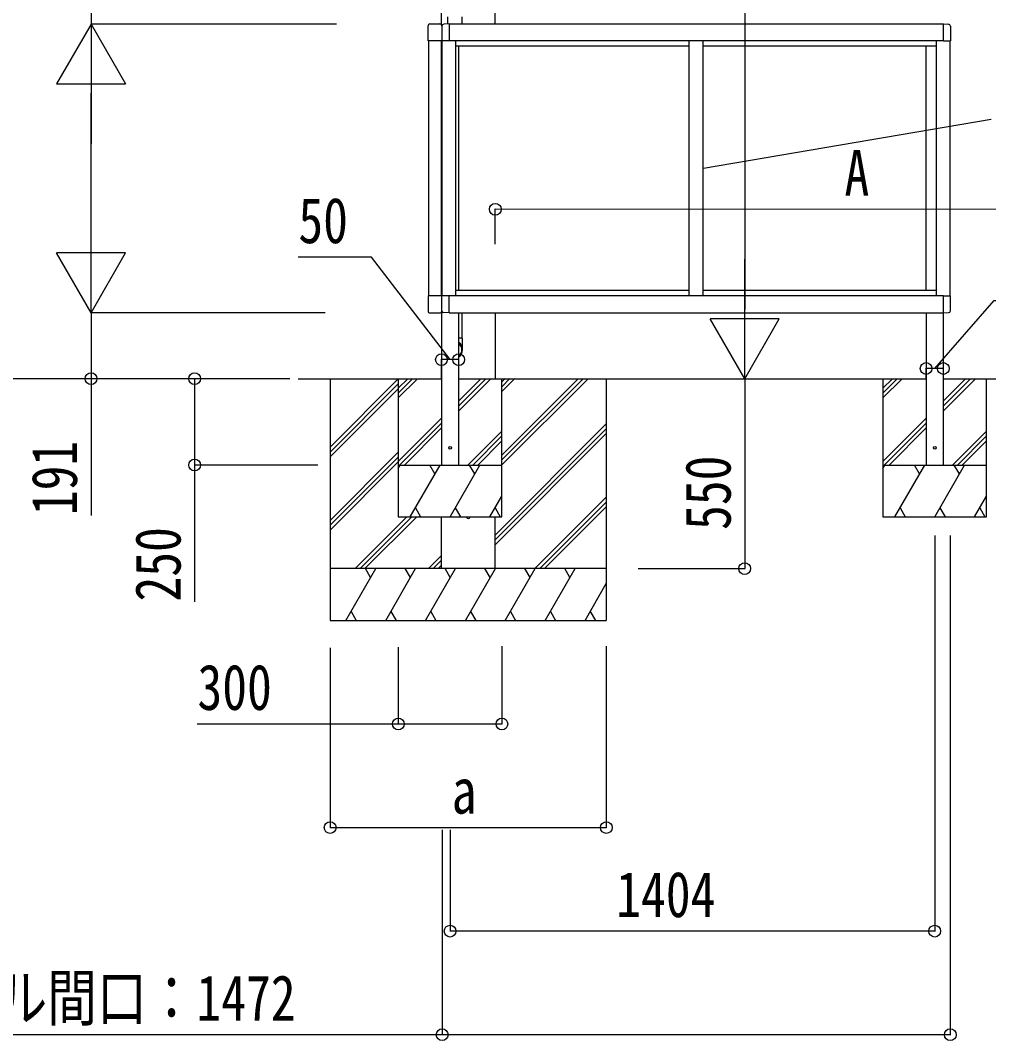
# Model space of a CAD drawing. Units: millimetres, scale not verified. Extents: x -16820 to 16820, y -11880 to 11880.
# Drawn here: x -14437 to -11632, y -6775 to -3820 of the extents above; entities that cross this region are included whole.
import ezdxf
from ezdxf.enums import TextEntityAlignment as Align

# ---------------------------------------------------------------- set-up
doc = ezdxf.new("R2010")
doc.units = ezdxf.units.MM
doc.header["$LTSCALE"] = 40
for name, color, linetype in [('0-4_YKK_13', 4, 'Continuous'), ('0-5_YKK_A1', 4, 'Continuous'), ('0-6_YKK_D', 6, 'Continuous')]:
    doc.layers.add(name, color=color, linetype=linetype)
doc.styles.add('ＭＳ ゴシック', font='')
doc.styles.get('ＭＳ ゴシック').set_extended_font_data('MS Gothic')

msp = doc.modelspace()

# ---------------------------------------------------------------- linework, layer by layer
at = {"layer": '0-4_YKK_13'}
for p, q in [((-13200.34, -3810.38), (-13200.34, -3831.01)), ((-13158.34, -3810.38), (-13158.34, -3831.25)), ((-13256.5, -3879.76), (-13256.5, -3836.06)), ((-13251, -3830.56), (-13222, -3830.56)), ((-13216.5, -3836.06), (-13216.5, -3879.76)), ((-13216, -3836.85), (-13216, -3879.76)), ((-13195.5, -3830.57), (-13210.79, -3831.36)), ((-13195.5, -3830.57), (-13195.5, -3879.76)), ((-11763.5, -3879.76), (-11763.5, -3830.56)), ((-11763.5, -3830.56), (-11748.21, -3831.36)), ((-11743, -3836.85), (-11743, -3879.76)), ((-13216, -3844.06), (-13216.5, -3844.06)), ((-13216.5, -3879.76), (-13256.5, -3879.76)), ((-13216, -3879.06), (-13216.5, -3879.06)), ((-13195.5, -3879.76), (-13216, -3879.76)), ((-11763.5, -3879.76), (-11743, -3879.76)), ((-13256.5, -4618.36), (-13256.5, -4662.06)), ((-13216.5, -4618.36), (-13256.5, -4618.36)), ((-13216.5, -4662.06), (-13216.5, -4618.36)), ((-13216, -4619.18), (-13216.5, -4619.18)), ((-13195.5, -4618.36), (-13216, -4618.36)), ((-13216, -4661.27), (-13216, -4618.36)), ((-13195.5, -4667.56), (-13195.5, -4618.36)), ((-11763.5, -4667.56), (-11763.5, -4618.36)), ((-11763.5, -4618.36), (-11743, -4618.36)), ((-11743, -4661.27), (-11743, -4618.36)), ((-13251, -4667.56), (-13222, -4667.56)), ((-13216, -4654.18), (-13216.5, -4654.18)), ((-13195.5, -4667.56), (-13210.79, -4666.76)), ((-13158.34, -4667.25), (-13158.34, -4740.88)), ((-11763.5, -4667.56), (-11748.21, -4666.76)), ((-13156.34, -4740.88), (-13167.5, -4740.88)), ((-13156.34, -4774.64), (-13156.34, -4740.88))]:
    msp.add_line(p, q, dxfattribs=at)
for centre in [(-13192.5, -5058.06), (-11788.5, -5058.06)]:
    msp.add_circle(centre, 4, dxfattribs=at)
for centre, radius, start, end in [((-13251, -3836.06), 5.5, 90, 180), ((-13222, -3836.06), 5.5, 0, 90), ((-13210.5, -3836.85), 5.5, 93, 180), ((-11748.5, -3836.85), 5.5, 0, 87), ((-13251, -4662.06), 5.5, 180, 270), ((-13222, -4662.06), 5.5, 270, 0), ((-13210.5, -4661.27), 5.5, 180, 267), ((-11748.5, -4661.27), 5.5, 273, 0), ((-13139.75, -5258), 5, 180.68269, 359.31731)]:
    msp.add_arc(centre, radius, start, end, dxfattribs=at)
for centre, major_axis, ratio, start_param, end_param in [((-13179.34, -4772.9), (-23, 0), 0.996195, 3.1415927, 4.1714744), ((-13179.34, -4774.64), (-23, 0), 0.996195, 3.1415927, 4.1714744), ((-13179.34, -4774.64), (21, 0), 0.996195, 5.3115626, 7.254808), ((-13179.34, -4774.64), (0, -23.43), 0.981806, 0.5409146, 1.5707963)]:
    msp.add_ellipse(centre, major_axis=major_axis, ratio=ratio, start_param=start_param, end_param=end_param, dxfattribs=at)
at = {"layer": '0-5_YKK_A1'}
for p, q in [((-13062, -3831.25), (-13062, -2729.06)), ((-13217.5, -3833.09), (-13217.5, -2749.72)), ((-11763.5, -3831.06), (-13195.5, -3831.06)), ((-13255.5, -3879.76), (-13255.5, -4618.48)), ((-13217.5, -4618.36), (-13217.5, -3879.76)), ((-13215.5, -4618.36), (-13215.5, -3879.76)), ((-11763.5, -3879.56), (-13195.5, -3879.56)), ((-13175.5, -4618.56), (-13175.5, -3879.56)), ((-12499.5, -3895.06), (-13175.5, -3895.06)), ((-13167.5, -4603.06), (-13167.5, -3895.06)), ((-12499.5, -4618.56), (-12499.5, -3879.56)), ((-12459.5, -4618.56), (-12459.5, -3879.56)), ((-11783.5, -3895.06), (-12459.5, -3895.06)), ((-11813.5, -4603.06), (-11813.5, -3895.06)), ((-11783.5, -4618.56), (-11783.5, -3879.56)), ((-11743.5, -4618.36), (-11743.5, -3879.76)), ((-12499.5, -4603.06), (-13175.5, -4603.06)), ((-11783.5, -4603.06), (-12459.5, -4603.06)), ((-11763.5, -4618.56), (-13195.5, -4618.56)), ((-13217.5, -4665.41), (-13217.5, -5108.06)), ((-13195.5, -4667.06), (-11763.5, -4667.06)), ((-13167.5, -5108.06), (-13167.5, -4667.25)), ((-13062, -4667.06), (-13062, -4858.06)), ((-11813.5, -4667.25), (-11813.5, -5108.06)), ((-11763.5, -5108.06), (-11763.5, -4667.25)), ((-13632.63, -4858.06), (-13217.5, -4858.06)), ((-13540, -4858), (-13540, -5558)), ((-13540, -5056.35), (-13342.5, -4858.85)), ((-13540, -5070.49), (-13342.5, -4872.99)), ((-13342.5, -4858.06), (-13342.5, -5258.06)), ((-13342.5, -4885.41), (-13315.15, -4858.06)), ((-13342.5, -4899.55), (-13301.01, -4858.06)), ((-13342.5, -4913.69), (-13286.87, -4858.06)), ((-13167.5, -4858.06), (-11813.5, -4858.06)), ((-13167.5, -4950.82), (-13074.74, -4858.06)), ((-13167.5, -4936.68), (-13088.88, -4858.06)), ((-13167.5, -4922.54), (-13103.02, -4858.06)), ((-13042.5, -4895.5), (-13005, -4858)), ((-13042.5, -4881.36), (-13019.14, -4858)), ((-13042.5, -4867.21), (-13033.29, -4858)), ((-13042.5, -5107.63), (-12792.93, -4858.06)), ((-13042.5, -5093.49), (-12807.07, -4858.06)), ((-13042.5, -5079.35), (-12821.21, -4858.06)), ((-13042.5, -5258.06), (-13042.5, -4858.06)), ((-12740, -4858), (-12740, -5558)), ((-11938.5, -4858.06), (-11938.5, -5258.06)), ((-11938.5, -4885.41), (-11911.15, -4858.06)), ((-11938.5, -4899.55), (-11897.01, -4858.06)), ((-11938.5, -4913.69), (-11882.87, -4858.06)), ((-11763.5, -4858.06), (-10666.56, -4858.06)), ((-11763.5, -4950.82), (-11670.74, -4858.06)), ((-11763.5, -4936.68), (-11684.88, -4858.06)), ((-11763.5, -4922.54), (-11699.02, -4858.06)), ((-11638.5, -5258.06), (-11638.5, -4858.06)), ((-13540, -5084.63), (-13342.5, -4887.13)), ((-13342.5, -5097.54), (-13217.5, -4972.54)), ((-13338.88, -5108.06), (-13217.5, -4986.68)), ((-13062, -5310.98), (-12740, -4988.98)), ((-11938.5, -5097.54), (-11813.5, -4972.54)), ((-11934.88, -5108.06), (-11813.5, -4986.68)), ((-13324.74, -5108.06), (-13217.5, -5000.82)), ((-13140.89, -5108.06), (-13042.5, -5009.67)), ((-13062, -5325.12), (-12740, -5003.12)), ((-13062, -5339.26), (-12740, -5017.26)), ((-11920.74, -5108.06), (-11813.5, -5000.82)), ((-11736.89, -5108.06), (-11638.5, -5009.67)), ((-13126.75, -5108.06), (-13042.5, -5023.81)), ((-13112.61, -5108.06), (-13042.5, -5037.95)), ((-11722.75, -5108.06), (-11638.5, -5023.81)), ((-11708.61, -5108.06), (-11638.5, -5037.95)), ((-13540, -5268.48), (-13342.5, -5070.98)), ((-13540, -5282.62), (-13342.5, -5085.12)), ((-13540, -5296.76), (-13342.5, -5099.26)), ((-13342.5, -5117.87), (-13336.83, -5108.06)), ((-13342.5, -5108.06), (-13042.5, -5108.06)), ((-13307.97, -5258.06), (-13221.36, -5108.06)), ((-13236.37, -5134.04), (-13251.37, -5108.06)), ((-13192.5, -5258.06), (-13105.89, -5108.06)), ((-13120.9, -5134.04), (-13135.9, -5108.06)), ((-11938.5, -5117.87), (-11932.83, -5108.06)), ((-11938.5, -5108.06), (-11638.5, -5108.06)), ((-11903.97, -5258.06), (-11817.36, -5108.06)), ((-11832.37, -5134.04), (-11847.37, -5108.06)), ((-11788.5, -5258.06), (-11701.89, -5108.06)), ((-11716.9, -5134.04), (-11731.9, -5108.06)), ((-13077.03, -5258.06), (-13042.5, -5198.26)), ((-11673.03, -5258.06), (-11638.5, -5198.26)), ((-12946.89, -5408), (-12740, -5201.11)), ((-12932.75, -5408), (-12740, -5215.25)), ((-12918.61, -5408), (-12740, -5229.39)), ((-13467.39, -5408), (-13317.45, -5258.06)), ((-13453.25, -5408), (-13303.31, -5258.06)), ((-13439.11, -5408), (-13289.17, -5258.06)), ((-13342.5, -5258.06), (-13042.5, -5258.06)), ((-13292.97, -5232.08), (-13277.97, -5258.06)), ((-13217.5, -5408), (-13217.5, -5258.06)), ((-13177.5, -5232.08), (-13162.5, -5258.06)), ((-13062.03, -5232.08), (-13047.03, -5258.06)), ((-13062, -5408), (-13062, -5258.06)), ((-11938.5, -5258.06), (-11638.5, -5258.06)), ((-11888.97, -5232.08), (-11873.97, -5258.06)), ((-11773.5, -5232.08), (-11758.5, -5258.06)), ((-11658.03, -5232.08), (-11643.03, -5258.06)), ((-13255.26, -5408), (-13218, -5370.74)), ((-13241.12, -5408), (-13218, -5384.88)), ((-13226.97, -5408), (-13218, -5399.03)), ((-12740, -5408), (-13540, -5408)), ((-13494.42, -5558), (-13407.82, -5408)), ((-13422.82, -5433.98), (-13437.82, -5408)), ((-13378.95, -5558), (-13292.35, -5408)), ((-13307.35, -5433.98), (-13322.35, -5408)), ((-13263.48, -5558), (-13176.88, -5408)), ((-13191.88, -5433.98), (-13206.88, -5408)), ((-13148.01, -5558), (-13061.41, -5408)), ((-13076.41, -5433.98), (-13091.41, -5408)), ((-13032.54, -5558), (-12945.94, -5408)), ((-12960.94, -5433.98), (-12975.94, -5408)), ((-12917.07, -5558), (-12830.47, -5408)), ((-12845.47, -5433.98), (-12860.47, -5408)), ((-12801.6, -5558), (-12740, -5451.3)), ((-13479.43, -5532.02), (-13464.43, -5558)), ((-13363.96, -5532.02), (-13348.96, -5558)), ((-13248.49, -5532.02), (-13233.49, -5558)), ((-13133.01, -5532.02), (-13118.01, -5558)), ((-13017.54, -5532.02), (-13002.55, -5558)), ((-12902.07, -5532.02), (-12887.08, -5558)), ((-12786.6, -5532.02), (-12771.61, -5558)), ((-13540, -5558), (-12740, -5558))]:
    msp.add_line(p, q, dxfattribs=at)
at = {"layer": '0-6_YKK_D'}
for p, q in [((-14232.63, -2905.76), (-14232.63, -3831.06)), ((-12339.09, -3058.06), (-12339.09, -4658.06)), ((-14232.63, -3831.06), (-14332.63, -4004.26)), ((-13521.7, -3831.06), (-14233.63, -3831.06)), ((-14232.63, -3831.06), (-14132.63, -4004.26)), ((-14232.63, -3831.06), (-14232.63, -4177.47)), ((-14332.63, -4004.26), (-14132.63, -4004.26)), ((-14232.63, -4467.06), (-14232.63, -4031.06)), ((-12458.3, -4248.79), (-11624.86, -4106.15)), ((-14232.63, -4667.06), (-14232.63, -4320.65)), ((-13061.71, -4468.25), (-13061.63, -4366.43)), ((-10942.48, -4369.03), (-13061.63, -4367.43)), ((-14232.63, -4667.06), (-14332.63, -4493.85)), ((-14132.63, -4493.85), (-14332.63, -4493.85)), ((-14232.63, -4667.06), (-14132.63, -4493.85)), ((-12339.09, -4858.06), (-12339.09, -4511.65)), ((-13554.33, -4667.06), (-14233.63, -4667.06)), ((-13554.33, -4667.06), (-14233.63, -4667.06)), ((-12339.09, -4858.06), (-12439.09, -4684.85)), ((-12239.09, -4684.85), (-12439.09, -4684.85)), ((-12339.09, -4858.06), (-12239.09, -4684.85)), ((-13217.5, -4857.06), (-13217.5, -4801.87)), ((-13167.5, -4802.87), (-13217.5, -4802.87)), ((-13167.5, -4857.06), (-13167.5, -4801.87)), ((-11813.5, -4857.06), (-11813.5, -4827.53)), ((-11763.5, -4828.53), (-11813.5, -4828.53)), ((-11763.5, -4857.06), (-11763.5, -4827.53)), ((-13656.77, -4858.06), (-14533.63, -4858.06)), ((-13656.77, -4858.06), (-14233.63, -4858.06)), ((-13656.77, -4858.06), (-13933.63, -4858.06)), ((-12339.09, -4858.06), (-12339.09, -5408.06)), ((-13575.23, -5108.06), (-13933.63, -5108.06)), ((-11788.5, -5312.43), (-11788.5, -6459)), ((-11743.5, -5312.43), (-11743.5, -6759)), ((-12647.21, -5408.06), (-12338.09, -5408.06)), ((-13540, -5637.46), (-13540, -6159)), ((-13342.5, -5635.75), (-13342.5, -5859)), ((-13042.5, -5632.95), (-13042.5, -5859)), ((-12740, -5632.44), (-12740, -6159)), ((-13925.4, -5858), (-13342.5, -5858)), ((-13342.5, -5858), (-13042.5, -5858)), ((-13540, -6158), (-12740, -6158)), ((-13215.5, -6164.92), (-13215.5, -6759)), ((-13192.5, -6164.92), (-13192.5, -6459)), ((-11788.5, -6458), (-13192.5, -6458))]:
    msp.add_line(p, q, dxfattribs=at)
for points in [[(-13192.5, -4802.87), (-13419.86, -4506.16), (-13633.06, -4506.16)], [(-11788.5, -4828.53), (-11616.2, -4632.08), (-11403, -4632.08)], [(-14232.63, -4667.06), (-14232.63, -4858.06), (-14232.63, -5254.46)], [(-13932.63, -4858.06), (-13932.63, -5108.06), (-13932.63, -5504.46)], [(-11743.5, -6758), (-13215.5, -6758), (-14936.7, -6758)]]:
    msp.add_lwpolyline(points, dxfattribs=at)
for centre in [(-13061.63, -4367.43), (-13217.5, -4802.87), (-13167.5, -4802.87), (-11813.5, -4828.53), (-11763.5, -4828.53), (-14232.63, -4858.06), (-13932.63, -4858.06), (-13932.63, -5108.06), (-12339.09, -5408.06), (-13342.5, -5858), (-13042.5, -5858), (-13540, -6158), (-12740, -6158), (-13192.5, -6458), (-11788.5, -6458), (-13215.5, -6758), (-11743.5, -6758)]:
    msp.add_circle(centre, 17, dxfattribs=at)

# ---------------------------------------------------------------- texts
at = {"layer": '0-6_YKK_D', "style": 'ＭＳ ゴシック', "width": 0.8}
for s, rotation, p in [('A', 359.957, (-12050.05, -4367.2)), ('191', 90, (-14233.63, -5253.46)), ('550', 90, (-12340.09, -5296.26)), ('250', 90, (-13933.63, -5503.46))]:
    msp.add_text(s, height=132, rotation=rotation, dxfattribs=at).set_placement(p, align=Align.BOTTOM_LEFT)
for s, p in [('50', (-13632.06, -4505.16)), ('300', (-13924.4, -5857)), ('a', (-13188, -6157)), ('1404', (-12711.3, -6457)), ('妻パネル間口：1472', (-14935.7, -6757))]:
    msp.add_text(s, height=132, dxfattribs=at).set_placement(p, align=Align.BOTTOM_LEFT)

doc.saveas('drawing.dxf')
